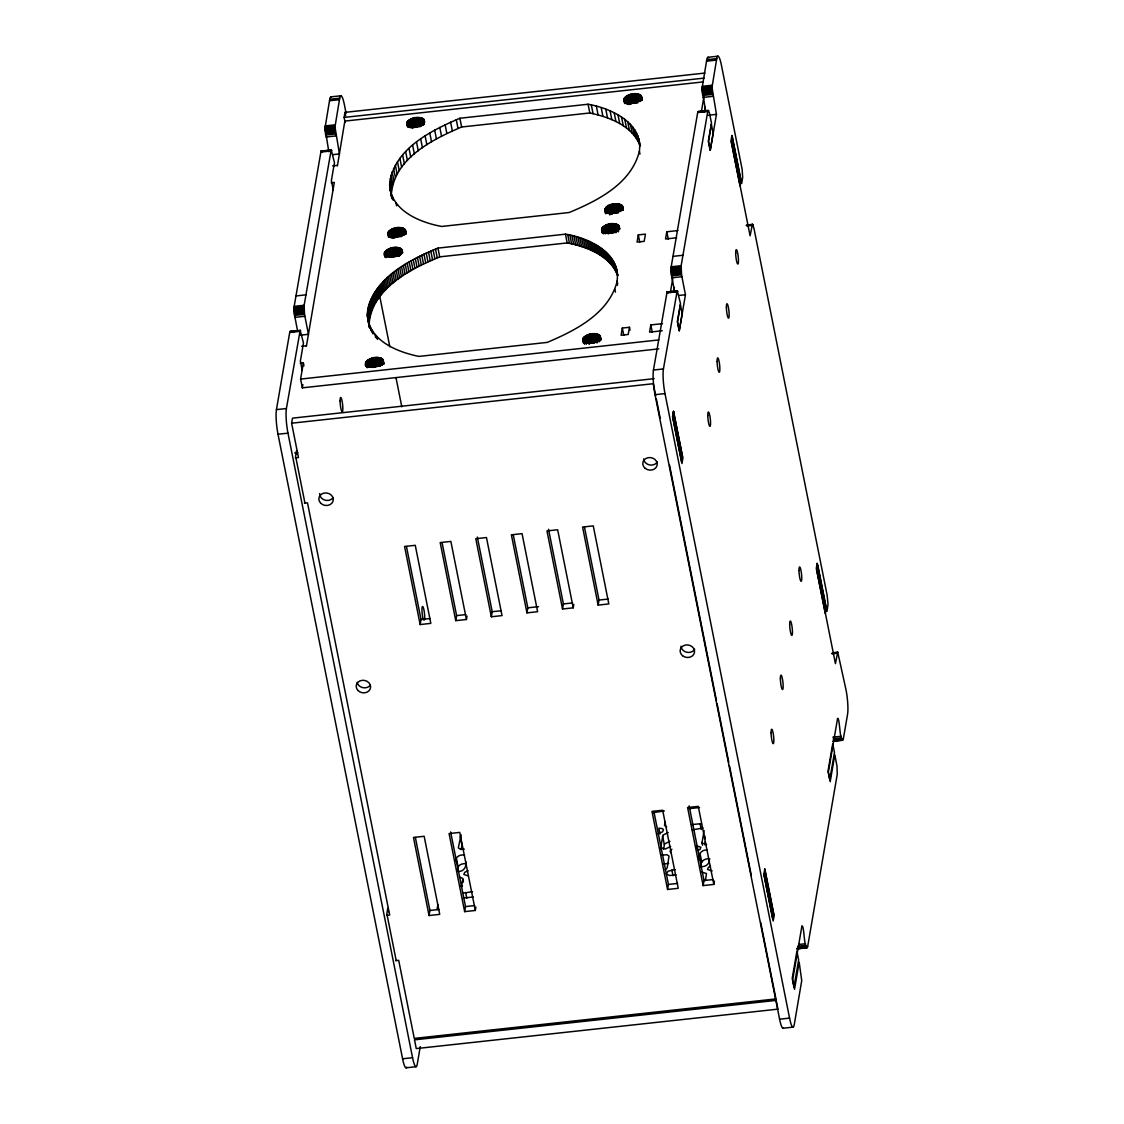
<?xml version="1.0" encoding="UTF-8"?>
<svg xmlns="http://www.w3.org/2000/svg" width="1124" height="1124" viewBox="0 0 1124 1124"><rect width="100%" height="100%" fill="white"/><g stroke="black" fill="none" stroke-linecap="round" stroke-linejoin="round"><path stroke-width="1.5" d="M297.495 330.484L294.404 314.397L294.179 306.36L321.057 151.066L321.984 152.077M300.136 335.219L308.44 334.306L304.506 314.341L304.14 305.264L331.187 149.899L334.474 162.615L331.383 180.585L333.252 189.942M328.826 151.754L325.019 128.01L329.753 99.291A18.223 2.894 83.8 0 1 331.341 97.015M332.802 154.662L339.448 153.946L334.98 126.914L339.715 98.195L329.753 99.291M367.365 314.931C370.611 279.202 408.616 260.403 437.967 248.109L565.442 234.171C589.102 237.824 621.923 253.504 616.879 282.377C608.112 313.989 575.249 330.512 547.304 342.384L418.971 356.406C397.278 352.065 368.855 340.6 367.365 314.931L369.164 324.977M369.108 323.67C372.367 287.955 410.358 269.156 439.709 256.862L567.184 242.925C586.84 246.83 609.882 255.246 617.68 275.535L615.938 266.781M674.512 290.905L671.407 274.818L671.197 266.781L697.695 112.512L698.594 111.698M747.263 224.969L752.588 224.421L753.965 228.411L827.166 595.327L828.023 604.333L827.011 611.372L817.668 564.529L816.741 569.952L835.427 663.624L837.745 652.173L846.007 689.799A18.054 2.866 83.8 0 1 847.566 714.316L843.281 739.227C839.431 742.852 840.148 718.545 837.605 718.32L828.318 772.357L830.186 781.714L834.823 754.738L837.015 766.329L837.24 774.408L807.636 946.703C803.786 950.328 804.517 926.021 801.96 925.783L792.659 979.889L794.528 989.261L799.178 962.214L801.735 980.592L794.232 1024.723A18.139 2.88 83.8 0 1 789.568 1018.119L664.986 393.583A18.139 2.88 83.8 0 1 663.427 368.953L677.21 290.737L680.484 303.41L677.393 321.436L679.261 330.807L685.457 294.741L681.523 274.762L681.158 265.685L707.895 110.616L709.37 112.709L711.492 123.036L708.401 141.006L710.27 150.377L716.452 114.367L711.998 87.349L716.733 58.631L706.771 59.727L702.022 88.445L705.507 110.545M365.469 363.586C367.464 357.404 380.53 354.594 383.326 361.015C382.188 364.864 377.467 366.017 373.969 366.635C370.26 369.445 362.743 360.916 366.059 366.508M389.635 184.94C392.964 149.351 430.717 130.749 459.885 118.259L588.077 104.237C611.245 108.297 643.068 122.909 639.387 151.192C631.407 183.676 597.589 200.718 569.166 212.52L441.676 226.458C419.786 222.412 391.138 210.736 389.635 184.94L391.616 196.869M391.377 193.693C394.707 158.091 432.473 139.502 461.627 126.998L589.833 112.976C608.941 117.093 630.943 124.961 639.444 144.195L637.687 135.456M384.352 253.448C386.459 247.35 399.582 244.498 402.195 251.059C400.917 254.881 396.21 256.019 392.669 256.609C388.918 259.377 381.584 250.736 384.928 256.356M601.537 229.338C603.967 236.026 617.174 233.132 619.366 227.118C616.289 220.22 598.895 224.112 602.085 232.823M614.688 212.731C638.685 204.905 600.778 197.501 605.527 213.153M582.682 339.293C584.859 346.108 598.165 343.199 600.483 337.284C597.659 330.231 580.096 334.123 583.216 342.764M406.748 1067.182A18.139 2.88 83.8 0 1 402.589 1058.794L278.007 434.243A18.139 2.88 83.8 0 1 276.448 409.614L289.697 332.493L290.231 331.397L294.109 331.65M420.264 1046.641L417.229 1064.287A18.139 2.88 83.8 0 1 412.564 1057.698L287.969 433.162A18.139 2.88 83.8 0 1 286.409 408.518L300.192 330.315L303.48 342.975L300.375 361.015L302.244 370.386M345.124 122.474L344.113 117.416L344.984 112.372L704.917 73.06M295.359 457.889L298.478 457.552L291.622 423.2L292.493 418.156L654.168 378.662M658.804 348.862L302.342 387.836L300.6 379.083L303.368 362.912L300.248 363.263M306.374 346.332L334.32 182.439L331.215 182.776M337.383 165.945L344.843 121.097L703.048 81.926M302.342 387.836L302.89 384.591M420.151 624.551L404.584 546.475L415.262 545.309L430.829 623.384L420.151 624.551L421.022 619.493L406.466 546.517M467.008 616.121L466.432 619.493L455.74 620.659L456.611 615.601L442.069 542.625M429.045 915.526L413.477 837.45L424.169 836.284L439.723 914.36L429.045 915.526L429.916 910.468L415.374 837.492M437.011 909.583L437.91 904.441M491.343 616.767L475.789 538.705L486.467 537.539L502.021 615.601L491.343 616.767L492.214 611.723L477.335 537.047M455.81 861.391C455.136 856.488 460.503 854.268 464.507 855.041M461.093 834.795L458.325 847.889L460.447 849.294L464.31 849.14M457.552 870.145C456.878 865.227 462.245 863.021 466.249 863.78M461.107 849.674L462.217 844.25M461.514 887.019L462.807 878.49L459.491 876.959M465.856 861.841C466.755 867.138 463.285 872.027 457.833 871.451M475.902 907.096L475.326 910.468L464.648 911.634L465.519 906.59L450.626 831.915M526.945 612.875L511.378 534.813L522.056 533.647L537.623 611.709L526.945 612.875L527.816 607.831L513.261 534.855M573.802 604.459L573.226 607.831L562.534 608.997L563.405 603.939L548.526 529.264M622.331 328.039L621.094 335.261L628.218 334.488L629.454 327.267L622.331 328.039L623.792 335.331M638.306 234.888L637.069 242.11L644.192 241.337L645.429 234.115L638.306 234.888L639.767 242.18M598.137 605.105L582.583 527.044L593.261 525.877L608.815 603.939L598.137 605.105L599.008 600.061L584.466 527.086M662.5 323.656L650.81 324.934L649.574 332.142L662.233 330.765M677.87 230.56L666.785 231.783L665.548 238.99L676.634 237.782M783.442 1028.067A18.139 2.88 83.8 0 1 779.606 1019.215L655.025 394.679A18.139 2.88 83.8 0 1 653.451 370.035L667.08 291.903L668.007 292.914M670.354 292.479L672.714 278.71M701.278 112.203L703.905 96.875M673.866 290.905L674.456 287.463M704.481 112.428L705.352 107.314M752.406 224.364L750.087 235.815L731.401 142.13L732.328 136.721L741.671 183.563L742.655 177.311L742.163 169.471L721.425 65.248A18.223 2.894 83.8 0 0 716.733 58.631M670.705 846.428L665.366 848.999L660.743 847.51L662.879 835.132L668.204 832.547M665.043 821.672L664.551 825.494L666.673 826.885M663.511 849.294L664.621 843.871L669.946 841.3M667.558 889.477L651.99 811.416L662.668 810.249L678.236 888.311L667.558 889.477L668.429 884.433L653.873 811.444M698.931 859.677C698.046 854.366 701.517 849.477 706.968 850.053M706.617 844.503L701.98 843.014L704.13 830.636M700.954 866.857C699.859 861.349 705.099 857.921 709.904 858.933M704.762 844.798L705.296 841.665M714.414 881.061L713.824 884.419L703.146 885.586L704.017 880.542L689.138 805.866M705.451 880.514L706.476 873.559L701.854 872.069M709.244 858.553C710.34 864.061 705.085 867.489 700.294 866.464M763.87 874.177L764.798 868.768L774.141 915.61L773.214 921.02L763.87 874.177L772.834 919.46L773.691 914.416L764.671 869.133M406.691 123.036C408.771 129.92 422.132 126.984 424.479 121.111C421.922 114.128 404.64 117.753 407.281 125.944M623.876 99.165C625.632 106.218 639.149 103.253 641.621 97.493C639.135 89.92 620.041 94.444 624.747 103.534M387.864 232.935C389.564 240.03 403.094 237.038 405.581 231.305C403.151 223.704 384.015 228.228 388.735 237.305M797.45 948.6L797.675 947.785M671.871 849.196L670.03 851.304L671.211 853.074M665.338 869.85L667.192 867.742L669.033 856.095L666.911 854.69L661.755 855.252M702.936 827.981L692.272 829.934M697.976 850.587L700.041 849.379L700.912 847.243L696.276 845.754L696.866 848.662M710.466 866.112L708.415 867.321L707.53 869.456L712.166 870.945M611.358 204.624C615.587 215.457 609.882 218.365 609.306 205.369M631.814 94.219L633.557 102.972L630.339 103.928L628.597 95.189M395.817 228.017L397.559 236.757L394.341 237.712L392.599 228.973M419.322 117.641L421.064 126.38L413.463 127.56L411.721 118.821M468.076 870.735L464.718 872.35L463.847 874.486L468.469 875.975M664.354 811.008L653.114 812.596M462.99 893.116L472.502 891.711M663.497 863.991L668.654 863.429M593.655 333.814C600.792 344.998 586.307 347.358 588.681 334.685M612.313 223.774L614.069 232.513L609.615 233.272L607.873 224.533M376.512 357.558L378.254 366.298L373.8 367.014L372.058 358.275M395.564 247.505L397.306 256.244L393.414 256.764L391.672 248.025M616.879 203.865L618.622 212.605L608.829 212.886L604.951 210.244M657.891 833.685L662.598 831.816L663.469 829.681L662.345 828.599L658.847 828.191L660.013 834.022M675.299 869.597L668.077 871.17L666.293 873.966L669.595 875.498L676.072 874.894M636.198 93.882L637.94 102.621L634.105 102.86L632.362 94.121M400.2 227.68L401.942 236.419L398.683 236.56L396.941 227.821M330.948 96.861L340.923 95.779M707.965 57.296L717.927 56.2M329.501 100.753L339.462 99.671M706.518 61.188L716.48 60.092M344.113 117.416L704.06 78.118M325.173 125.916L335.149 124.834M325.047 127.209L335.008 126.127M702.191 86.351L712.152 85.255M325.019 128.01L334.98 126.914M325.019 128.895L334.98 127.799M702.05 87.644L712.026 86.548M702.022 88.445L711.998 87.349M325.047 129.85L335.008 128.754M702.022 89.316L711.998 88.234M325.089 130.848L335.064 129.766M702.05 90.271L712.026 89.175M325.173 131.887L335.135 130.805M702.107 91.283L712.068 90.187M325.272 132.955L335.247 131.859M702.191 92.323L712.152 91.227M325.398 134.009L335.359 132.913M702.289 93.376L712.251 92.28M325.538 135.049L335.514 133.967M702.416 94.43L712.377 93.348M702.556 95.484L712.518 94.388M325.876 137.002L335.851 135.92M702.893 97.437L712.855 96.341M321.057 151.066L331.369 149.97M320.916 151.276L331.552 150.18M325.103 151.248L331.749 150.518M320.677 152.077L330.653 150.995M698.074 111.487L708.373 110.405M697.92 111.698L708.57 110.616M700.463 111.852L708.766 110.953M697.695 112.512L707.656 111.416M708.148 115.28L716.452 114.367M332.578 165.874L337.256 165.369M747.109 225.179L752.588 224.421M746.125 225.362L752.771 224.631M749.652 225.334L752.968 224.969M746.884 225.994L751.872 225.446M295.977 295.935L305.939 294.839M672.981 256.356L682.956 255.274M294.179 306.36L304.14 305.264M294.052 307.639L304.014 306.543M671.197 266.781L681.158 265.685M294.024 308.426L303.986 307.344M294.024 309.311L303.986 308.215M671.056 268.06L681.032 266.978M671.028 268.861L681.004 267.765M294.052 310.252L304.014 309.17M671.028 269.732L681.004 268.65M294.095 311.25L304.07 310.168M671.056 270.687L681.032 269.591M294.179 312.289L304.14 311.193M671.112 271.685L681.074 270.589M294.277 313.343L304.239 312.247M671.183 272.711L681.158 271.629M294.404 314.397L304.365 313.301M671.295 273.764L681.256 272.682M294.544 315.423L304.506 314.341M671.407 274.818L681.383 273.736M671.562 275.858L681.523 274.762M294.881 317.375L304.843 316.28M671.899 277.797L681.861 276.715M290.062 331.468L300.375 330.386M289.922 331.678L300.558 330.582M289.697 332.493L299.658 331.397M667.08 291.903L677.379 290.807M666.925 292.114L677.575 291.018M674.456 291.72L677.772 291.355M666.701 292.914L676.676 291.833M678.812 295.457L685.457 294.741M301.639 346.29L306.304 345.785M300.6 379.083L658.804 339.926M276.448 409.614L286.409 408.518M653.451 370.035L663.427 368.953M291.622 423.2L653.311 383.706L655.699 395.732M278.007 434.243L287.969 433.162M655.025 394.679L664.986 393.583M294.671 453.014L297.79 452.677M304.393 503.173L307.498 502.835L389.663 915.034L386.558 915.372M421.022 619.493L430.169 618.495M456.611 615.601L465.772 614.603M492.214 611.723L501.36 610.725M527.816 607.831L538.494 606.665M563.405 603.939L572.566 602.942M599.008 600.061L608.168 599.064M832.603 652.777L837.928 652.243M832.448 652.988L837.436 652.44M831.662 653.508L834.991 653.142M832.224 653.803L837.211 653.255M832.87 737.175L841.188 736.262M833.263 738.847L841.567 737.948M833.46 739.55L841.778 738.637M833.671 740.14L841.974 739.227M833.868 740.604L842.185 739.704M833.081 741.138L842.382 740.042M832.772 741.404L842.902 740.252M689.209 808.662L699.521 807.538M691.499 824.637L701.404 823.639M473.274 897.008L463.355 897.992M429.916 910.468L439.062 909.471M465.519 906.59L474.665 905.579M668.429 884.433L677.575 883.422M704.017 880.542L713.178 879.544M395.578 960.655L398.697 960.317L414.264 1038.407L775.939 998.913L760.709 922.523M798.897 944.455L805.543 943.739M797.619 946.324L805.922 945.41M797.829 947.026L806.133 946.113M798.026 947.616L807.636 946.703M798.237 948.08L806.54 947.167M796.776 948.6L806.737 947.518M796.958 948.811L807.411 947.518M797.141 948.881L807.102 947.785M402.589 1058.794L412.564 1057.698M779.606 1019.215L789.568 1018.119M406.059 1067.8L416.035 1066.704M783.077 1028.221L793.038 1027.139M459.927 885.754L462.442 885.838M346.108 113.341L344.408 104.827A18.223 2.894 83.8 0 0 339.715 98.195M297.2 454.208L296.525 450.864L295.598 456.274L304.941 503.116M388.454 911.676L387.78 908.332L386.853 913.742L396.196 960.584M641.523 96.411L642.226 100.134M641.27 95.905L642.001 99.067M640.891 95.442L641.973 100.036M640.638 95.231L641.523 99.6M640.371 95.034L641.242 99.404M640.062 94.852L641.228 100.682M639.739 94.669L640.891 100.5M639.373 94.514L640.539 100.345M666.785 231.783L668.246 239.061M638.98 94.374L640.146 100.205M638.572 94.247L640.02 101.539M638.137 94.149L639.584 101.427M637.687 94.051L639.135 101.343M637.21 93.98L638.657 101.258M636.718 93.924L638.165 101.202M635.678 93.868L637.42 102.607M635.144 93.854L636.887 102.607M634.596 93.868L636.339 102.621M634.048 93.91L635.791 102.649M633.486 93.966L635.229 102.706M632.924 94.037L634.667 102.776M631.252 94.346L632.995 103.085M630.704 94.486L632.447 103.225M630.157 94.641L631.899 103.38M638.713 138.477L640.259 145.937M629.623 94.809L631.365 103.549M629.103 94.992L630.845 103.731M636.353 132.52L638.095 141.259M639.387 151.192L639.963 154.114M628.105 95.4L629.847 104.139M634.667 129.667L636.409 138.407M627.642 95.61L629.384 104.363M627.192 95.849L628.934 104.588M626.756 96.088L628.204 103.38M632.672 126.914L634.414 135.653M626.349 96.341L627.81 103.633M625.97 96.608L627.417 103.9M625.618 96.875L627.066 104.167M625.295 97.156L626.447 102.986M624.986 97.437L626.152 103.253M630.353 124.258L632.095 132.997M624.719 97.718L625.885 103.549M624.494 97.999L625.365 102.368M624.284 98.294L625.155 102.663M624.115 98.589L624.986 102.958M623.989 98.87L624.86 103.239M627.712 121.729L629.454 130.468M624.775 119.299L626.518 128.052M621.53 117.008L623.272 125.748M618.003 114.845L619.745 123.584M614.196 112.822L615.938 121.561M610.107 110.939L611.849 119.678M650.81 324.934L652.271 332.212M605.78 109.197L607.522 117.936M622.57 206.184L623.356 210.174L622.246 205.706M622.05 205.481L622.921 209.851M621.811 205.256L622.682 209.64M621.544 205.06L622.415 209.429M621.235 204.877L622.106 209.247M620.912 204.694L622.064 210.525M620.546 204.54L621.712 210.371M601.185 107.609L602.928 116.362M620.167 204.399L621.333 210.23M619.76 204.273L620.912 210.09M619.324 204.161L620.771 211.438M618.874 204.062L620.322 211.354M618.397 203.992L619.844 211.27M617.905 203.922L619.352 211.214M617.399 203.894L618.846 211.172M656.388 399.161L660.153 418.058M669.525 465.055L716.424 700.35M717.112 703.793L728.745 762.184M729.434 765.627L751.338 875.54M616.345 203.865L618.088 212.605M596.366 106.19L598.109 114.929M615.797 203.88L617.54 212.619M615.25 203.908L616.992 212.647M619.141 226.05L619.83 229.226M614.688 203.95L616.43 212.703M618.818 225.573L619.577 228.72M618.607 225.348L619.183 228.256M614.125 204.02L615.868 212.773M618.369 225.137L618.945 228.046M618.088 224.926L618.959 229.31M613.563 204.104L615.306 212.858M617.793 224.744L618.664 229.113M617.455 224.575L618.622 230.406M613.016 204.217L614.758 212.956M617.09 224.421L618.551 231.699M616.711 224.28L618.158 231.558M612.454 204.329L614.196 213.068M616.289 224.154L617.75 231.432M615.854 224.041L617.315 231.333M611.906 204.47L613.648 213.209M615.404 223.957L616.851 231.235M591.336 104.925L593.079 113.665M614.926 223.873L616.374 231.165M610.824 204.779L612.566 213.532M614.435 223.817L616.177 232.556M610.304 204.961L612.046 213.715M613.929 223.774L615.671 232.528M609.798 205.158L611.54 213.911M613.395 223.76L615.137 232.499M612.861 223.76L614.603 232.499M608.829 205.594L610.571 214.333M588.077 104.237L589.833 112.976M608.379 205.818L610.121 214.572M611.765 223.802L613.507 232.556M607.943 206.071L609.686 214.81M607.536 206.31L608.983 213.602M611.203 223.859L612.959 232.598M607.143 206.577L608.309 212.408M610.655 223.929L612.397 232.668M606.791 206.844L607.958 212.675M610.093 224.013L611.835 232.766M606.454 207.125L607.62 212.942M606.159 207.392L607.325 213.223M609.531 224.126L611.273 232.865M605.892 207.687L607.044 213.504M608.969 224.238L610.711 232.991M605.653 207.968L606.524 212.338M629.454 327.267L630.03 330.175M605.443 208.263L606.314 212.633M605.274 208.544L606.145 212.914M608.421 224.378L610.163 233.132M605.134 208.839L605.892 213.504M604.951 209.415L605.71 213.672M616.331 268.032L617.779 275.31M607.353 224.702L609.096 233.441M615.488 265.559L617.245 274.298M614.997 264.337L616.739 273.09M606.834 224.884L608.576 233.637M614.435 263.142L616.177 271.882M606.328 225.081L608.07 233.834M613.816 261.948L615.559 270.701M613.156 260.782L614.898 269.521M605.836 225.292L607.283 232.584M617.118 281.028L617.694 283.95M612.425 259.63L614.168 268.369M616.879 282.377L617.469 285.299M605.358 225.517L606.805 232.808M611.653 258.492L613.395 267.231M604.909 225.755L606.356 233.033M610.824 257.368L612.566 266.107M604.473 225.994L605.934 233.272M604.066 226.247L605.527 233.525M609.939 256.258L611.681 264.997M603.686 226.514L605.148 233.792M603.335 226.781L604.501 232.598M608.997 255.162L610.739 263.915M603.012 227.048L604.178 232.879M602.717 227.329L603.869 233.16M608 254.094L609.756 262.833M614.87 289.191L615.46 292.1M602.45 227.61L603.602 233.441M602.211 227.905L603.377 233.736M602.014 228.186L602.886 232.57M606.96 253.041L608.702 261.794M601.846 228.481L602.422 231.389M601.705 228.776L602.183 231.98M605.864 252.015L607.606 260.754M604.712 251.003L606.468 259.742M603.518 250.006L605.26 258.745M602.267 249.036L604.01 257.775M600.975 248.081L602.717 256.834M599.626 247.154L601.368 255.893M598.221 246.254L599.963 254.993M596.788 245.369L598.53 254.108M595.284 244.498L597.027 253.237M593.753 243.655L595.495 252.408M592.165 242.84L593.908 251.593M590.536 242.053L592.278 250.793M588.864 241.281L590.606 250.02M587.135 240.536L588.878 249.289M704.692 835.736L705.282 838.644M585.379 239.819L587.121 248.559M713.824 884.419L698.271 806.358L687.593 807.524L703.146 885.586M583.567 239.131L585.323 247.87M700.097 823.695L701.25 829.526M581.726 238.457L583.468 247.196M701.938 842.326L702.514 845.234M600.174 335.95L600.89 339.125M600.019 335.711L600.89 340.08M599.584 335.275L600.694 339.855M599.331 335.064L600.202 339.434M579.843 237.81L581.586 246.563M599.036 334.868L600.202 340.698M598.713 334.699L599.879 340.516M598.404 334.545L599.57 340.375M597.982 334.39L599.443 341.668M597.589 334.25L599.036 341.541M577.919 237.206L579.661 245.945M597.153 334.137L598.614 341.415M596.675 334.039L598.137 341.317M700.013 853.411L701.755 862.15M596.24 333.954L597.687 341.246M595.748 333.898L597.49 342.637M575.952 236.616L577.694 245.355M595.242 333.842L596.985 342.595M594.736 333.814L596.479 342.567M594.203 333.814L595.945 342.553M573.942 236.04L575.685 244.793M593.107 333.842L594.849 342.595M592.559 333.898L594.301 342.637M591.997 333.954L593.739 342.694M571.905 235.506L573.647 244.259M591.435 334.039L593.177 342.778M590.873 334.137L592.615 342.876M590.311 334.25L592.053 342.989M569.84 235L571.582 243.739M589.763 334.376L591.505 343.129M589.215 334.531L590.957 343.27M588.147 334.868L589.903 343.607M567.718 234.523L569.461 243.262M587.641 335.064L589.383 343.803M587.149 335.261L588.892 344M586.672 335.486L588.119 342.764M586.208 335.711L587.655 343.003M565.442 234.171L567.184 242.925M585.815 335.921L587.262 343.213M585.351 336.202L586.812 343.48M584.958 336.455L586.419 343.747M584.592 336.722L586.054 344.014M584.241 337.017L585.407 342.848M583.946 337.27L585.112 343.101M583.665 337.551L584.831 343.382M583.426 337.846L584.592 343.677M583.216 338.127L584.368 343.958M583.033 338.422L583.904 342.792M582.878 338.717L583.454 341.626M582.766 338.998L583.342 341.921M671.871 869.962L673.023 875.793M662.584 835.863L664.326 844.602M660.687 846.822L661.263 849.744M573.226 607.831L557.659 529.755L546.981 530.921L562.534 608.997M459.885 118.259L461.627 126.998M456.274 119.678L458.016 128.431M450.598 122.123L452.34 130.862M445.104 124.68L446.846 133.419M439.779 127.349L441.521 136.088M434.679 130.117L436.421 138.856M429.775 132.983L431.518 141.722M424.043 119.537L424.619 122.446M423.846 119.313L424.436 122.221M423.622 119.088L424.212 121.996M423.369 118.877L424.24 123.247M423.074 118.68L424.24 124.511M422.764 118.512L423.931 124.328M422.413 118.343L423.579 124.174M422.048 118.189L423.2 124.019M421.641 118.062L423.102 125.34M425.111 135.934L426.853 144.673M421.219 117.936L422.68 125.228M420.769 117.837L422.231 125.129M420.306 117.753L421.767 125.045M419.828 117.683L421.275 124.975M418.802 117.613L420.545 126.352M418.283 117.599L420.025 126.338M417.735 117.599L419.477 126.352M417.187 117.627L418.929 126.366M416.639 117.669L418.381 126.408M420.699 138.969L422.441 147.708M416.077 117.739L417.819 126.478M415.515 117.809L417.257 126.548M414.953 117.908L416.695 126.647M414.391 118.02L416.147 126.759M413.843 118.146L415.585 126.886M413.295 118.287L415.037 127.04M412.761 118.456L414.503 127.195M412.227 118.624L413.969 127.377M437.967 248.109L439.709 256.862M416.526 142.074L418.269 150.813M411.215 119.018L412.958 127.771M410.738 119.242L412.48 127.981M410.274 119.467L412.016 128.206M409.839 119.706L411.286 126.984M435.48 248.98L437.222 257.719M409.417 119.945L410.864 127.237M409.024 120.212L410.471 127.49M408.644 120.479L410.105 127.757M408.307 120.746L409.473 126.576M407.998 121.027L409.164 126.843M407.717 121.308L408.869 127.138M412.634 145.235L414.377 153.974M433.119 249.95L434.862 258.689M407.464 121.589L408.335 125.958M407.239 121.884L408.11 126.253M407.057 122.165L407.928 126.534M406.902 122.46L407.647 127.124M430.787 250.933L432.529 259.686M409.01 148.452L410.752 157.205M428.483 251.945L430.225 260.698M426.207 252.984L427.949 261.723M405.666 151.726L407.408 160.465M423.959 254.038L425.701 262.777M402.631 155.028L404.373 163.781M421.739 255.106L423.495 263.845M419.561 256.188L421.303 264.927M399.891 158.358L401.633 167.111M417.411 257.298L419.154 266.037M397.46 161.715L399.203 170.455M415.304 258.422L417.046 267.161M395.353 165.073L397.095 173.827M413.211 259.56L414.967 268.299M393.569 168.445L395.311 177.185M405.581 230.476L406.157 233.399M405.258 229.718L406.2 233.947M404.879 229.254L405.947 233.848M411.173 260.712L412.915 269.451M404.626 229.043L405.497 233.413M404.359 228.846L405.23 233.216M404.05 228.65L405.216 234.48M403.727 228.481L404.893 234.312M392.121 171.789L393.864 180.542M403.361 228.327L404.528 234.143M402.982 228.186L404.148 234.003M402.575 228.06L404.022 235.338M409.164 261.878L410.906 270.617M402.139 227.947L403.586 235.225M390.997 175.133L392.74 183.872M401.675 227.849L403.137 235.141M401.212 227.779L402.659 235.057M396.027 202.924L396.617 205.833M400.706 227.722L402.167 235M390.211 178.435L391.953 187.188M407.197 263.072L408.939 271.811M399.68 227.652L401.423 236.405M399.146 227.652L400.889 236.391M389.747 181.723L391.489 190.462M392.571 197.248L393.147 200.17M398.599 227.666L400.341 236.405M391.335 194.283L392.206 198.653M398.051 227.708L399.793 236.447M405.258 264.266L407 273.006M389.873 188.13L391.883 198.527M402.069 249.978L402.645 252.886M397.489 227.75L399.231 236.49M401.802 249.486L402.533 252.633M401.394 249.022L402.195 252.169M401.142 248.811L401.718 251.734M400.861 248.615L401.732 252.998M396.379 227.905L398.121 236.644M400.551 248.432L401.423 252.816M400.2 248.278L401.366 254.094M399.835 248.123L401.001 253.94M403.376 265.489L405.118 274.228M399.442 247.983L400.608 253.813M395.255 228.13L396.997 236.869M399.02 247.856L400.481 255.148M394.707 228.27L396.449 237.009M398.584 247.758L400.032 255.036M398.121 247.673L399.568 254.951M394.159 228.425L395.901 237.164M397.643 247.603L399.385 256.342M401.521 266.711L403.263 275.45M393.625 228.593L395.367 237.333M397.137 247.547L398.879 256.286M393.105 228.776L394.847 237.515M396.632 247.519L398.374 256.258M396.098 247.505L397.84 256.244M392.107 229.17L393.85 237.923M399.708 267.948L401.451 276.701M391.644 229.394L393.386 238.148M395.016 247.519L396.758 256.272M391.18 229.633L392.922 238.372M394.454 247.561L396.21 256.3M390.759 229.872L392.206 237.164M390.351 230.125L391.798 237.417M393.906 247.617L395.648 256.356M397.938 269.212L399.68 277.951M389.958 230.392L391.419 237.67M393.344 247.687L395.086 256.441M389.607 230.659L391.054 237.937M392.782 247.786L394.524 256.525M389.283 230.926L390.435 236.757M466.432 619.493L450.864 541.417L440.187 542.583L455.74 620.659M388.974 231.207L390.14 237.038M392.22 247.898L393.962 256.637M388.707 231.488L389.873 237.319M388.468 231.783L389.354 236.152M396.224 270.477L397.966 279.216M388.272 232.064L389.143 236.447M388.103 232.359L388.974 236.728M387.963 232.654L388.834 237.023M391.124 248.165L392.866 256.904M390.576 248.32L392.318 257.059M390.042 248.488L391.798 257.241M394.538 271.741L396.28 280.494M389.536 248.685L391.278 257.424M389.03 248.882L390.478 256.174M388.553 249.092L390 256.384M388.075 249.317L389.536 256.609M392.894 273.034L394.636 281.773M387.639 249.556L389.087 256.848M387.204 249.809L388.665 257.087M386.811 250.062L388.258 257.34M386.431 250.329L387.597 256.146M391.307 274.326L393.049 283.079M386.094 250.596L387.246 256.427M385.771 250.863L386.937 256.693M385.49 251.144L386.642 256.975M385.223 251.439L386.389 257.27M384.998 251.72L386.164 257.551M389.761 275.633L391.503 284.386M384.801 252.015L385.673 256.384M384.647 252.31L385.518 256.679M384.52 252.591L385.392 256.96M384.422 252.886L385.237 257.537M388.258 276.954L390.014 285.693M386.811 278.274L388.553 287.027M385.406 279.609L387.148 288.348M384.057 280.958L385.799 289.697M382.75 282.293L384.492 291.046M381.486 283.641L383.242 292.395M380.291 285.004L382.034 293.743M344.984 112.372L345.658 115.744M379.125 286.367L380.881 295.106M378.029 287.73L389.831 346.796M395.999 377.678L401.802 406.832M376.976 289.107L378.718 297.846M375.978 290.47L377.72 299.209M375.037 291.847L376.779 300.586M374.137 293.224L375.88 301.963M373.294 294.6L375.037 303.339M372.522 295.977L374.264 304.716M371.791 297.354L373.533 306.093M371.103 298.731L372.859 307.47M383.158 359.947L383.916 363.656M382.863 359.455L383.86 364.218M382.666 359.23L383.537 363.6M382.441 359.006L383.312 363.375M370.484 300.094L372.227 308.847M382.174 358.809L383.045 363.178M381.879 358.612L382.75 362.982M381.556 358.43L382.722 364.26M369.922 301.471L371.665 310.21M376.933 336.54L377.509 339.448M381.247 358.289L382.413 364.12M380.825 358.12L382.286 365.412M369.417 302.848L371.159 311.587M375.936 335.458L376.512 338.38M380.432 357.994L381.879 365.272M379.996 357.882L381.457 365.159M368.967 304.211L370.709 312.95M374.98 334.376L375.571 337.298M379.533 357.769L380.98 365.061M368.56 305.573L370.302 314.313M379.083 357.699L380.544 364.977M378.605 357.629L380.348 366.382M368.222 306.922L369.965 315.661M378.1 357.587L379.842 366.326M367.941 308.271L369.684 317.024M372.48 331.018L373.056 333.926M377.58 357.558L379.322 366.298M367.703 309.62L369.445 318.359M371.749 329.852L372.325 332.774M377.046 357.558L378.788 366.298M367.534 310.955L369.276 319.708M371.075 328.686L371.665 331.608M367.422 312.289L369.164 321.028M370.456 327.505L371.046 330.414M367.365 313.61L369.108 322.363M369.389 325.089L369.979 327.997M375.95 357.587L377.692 366.326M367.422 316.237L369.81 328.236M367.703 318.823L369.445 327.562L369.276 326.283M375.402 357.629L377.144 366.382M374.84 357.699L376.582 366.438M374.278 357.783L376.02 366.522M373.716 357.882L375.458 366.621M373.168 357.994L374.91 366.733M372.606 358.12L374.348 366.86M371.524 358.43L373.266 367.169M371.004 358.612L372.747 367.351M370.484 358.795L372.227 367.548M369.993 359.006L371.44 366.298M369.515 359.216L370.962 366.508M369.051 359.455L370.513 366.733M368.658 359.666L370.119 366.944M368.194 359.947L369.656 367.225M367.815 360.2L369.262 367.478M367.45 360.467L368.602 366.298M367.084 360.748L368.251 366.579M366.803 361.015L367.955 366.846M366.522 361.296L367.674 367.127M366.269 361.591L367.436 367.408M366.059 361.872L367.211 367.703M475.326 910.468L459.758 832.406L449.08 833.572L464.648 911.634M365.876 362.167L366.747 366.536M365.722 362.448L366.185 365.651M460.166 836.242L461.908 844.981M365.525 363.024L366.073 366.227M462.863 879.193L463.439 882.101M465.631 892.456L466.783 898.287M456.358 858.258L458.1 867.011M303.368 362.912L303.944 365.834M706.771 59.727A18.223 2.894 83.8 0 1 708.78 57.9M694.674 649.265A7.25 6.266 9.8 0 1 686.75 652.243A7.25 6.266 9.8 0 1 681.004 646.202M370.189 685.387A7.25 6.266 9.8 0 1 362.701 687.593A7.25 6.266 9.8 0 1 357.151 682.31M657.371 461.823A7.25 6.266 9.8 0 1 649.489 464.9A7.25 6.266 9.8 0 1 643.659 458.915M333.027 497.792A7.25 6.266 9.8 0 1 324.766 500.068A7.25 6.266 9.8 0 1 319.708 493.591M423.439 619.942A7.25 1.152 83.8 0 1 421.964 609.053A7.25 1.152 83.8 0 1 423.748 609.053A7.25 1.152 83.8 0 1 424.591 619.942M680.456 304.871L677.519 322.012L679.261 330.751L682.198 313.61L680.456 304.871M711.394 124.455L708.471 141.526L710.213 150.279L713.136 133.194L711.394 124.455M673.487 411.651L672.616 416.695L681.636 461.978L682.507 456.934L673.487 411.651M673.543 411.286L672.616 416.695L681.959 463.538L682.886 458.128L673.543 411.286M731.879 135.526L731.007 140.584L740.042 185.867L740.913 180.809L731.879 135.526M817.162 563.349L816.291 568.393L825.311 613.676L826.182 608.632L817.162 563.349M796.902 951.255L792.223 978.301L793.966 987.041L798.644 959.994L796.902 951.255M832.729 743.807L828.051 770.853L829.793 779.592L834.472 752.546L832.729 743.807M776.178 1000.388L414.517 1039.841L416.259 1048.594L777.92 1009.141L776.178 1000.388M798.981 570.514A7.25 1.152 83.8 0 0 801.131 581.333A7.25 1.152 83.8 0 0 800.99 570.514A7.25 1.152 83.8 0 0 798.981 570.514M707.783 415.585A7.25 1.152 83.8 0 0 709.947 426.403A7.25 1.152 83.8 0 0 709.792 415.585A7.25 1.152 83.8 0 0 707.783 415.585M717.084 361.464A7.25 1.152 83.8 0 0 719.248 372.283A7.25 1.152 83.8 0 0 719.093 361.464A7.25 1.152 83.8 0 0 717.084 361.464M771.078 732.848A7.25 1.152 83.8 0 0 773.228 743.666A7.25 1.152 83.8 0 0 773.087 732.848A7.25 1.152 83.8 0 0 771.078 732.848M789.68 624.621A7.25 1.152 83.8 0 0 791.83 635.439A7.25 1.152 83.8 0 0 791.689 624.621A7.25 1.152 83.8 0 0 789.68 624.621M780.379 678.741A7.25 1.152 83.8 0 0 782.529 689.56A7.25 1.152 83.8 0 0 782.388 678.727A7.25 1.152 83.8 0 0 780.379 678.741M735.686 253.251A7.25 1.152 83.8 0 0 737.85 264.07A7.25 1.152 83.8 0 0 737.695 253.251A7.25 1.152 83.8 0 0 735.686 253.251M726.385 307.358A7.25 1.152 83.8 0 0 728.549 318.176A7.25 1.152 83.8 0 0 728.394 307.358A7.25 1.152 83.8 0 0 726.385 307.358M320.747 503.243A7.25 6.266 9.8 0 0 332.957 501.388A7.25 6.266 9.8 0 0 324.471 493.014A7.25 6.266 9.8 0 0 320.747 503.243M645.26 468.385A7.25 6.266 9.8 0 0 657.09 465.336A7.25 6.266 9.8 0 0 647.649 457.791A7.25 6.266 9.8 0 0 645.26 468.385M357.868 690.375A7.25 6.266 9.8 0 0 370.189 689.026A7.25 6.266 9.8 0 0 362.153 680.329A7.25 6.266 9.8 0 0 357.868 690.375M682.535 655.685A7.25 6.266 9.8 0 0 694.421 652.791A7.25 6.266 9.8 0 0 685.078 645.134A7.25 6.266 9.8 0 0 682.535 655.685M340.08 401.043A7.25 1.152 83.8 0 0 342.23 411.862A7.25 1.152 83.8 0 0 342.089 401.043A7.25 1.152 83.8 0 0 340.08 401.043"/></g></svg>
